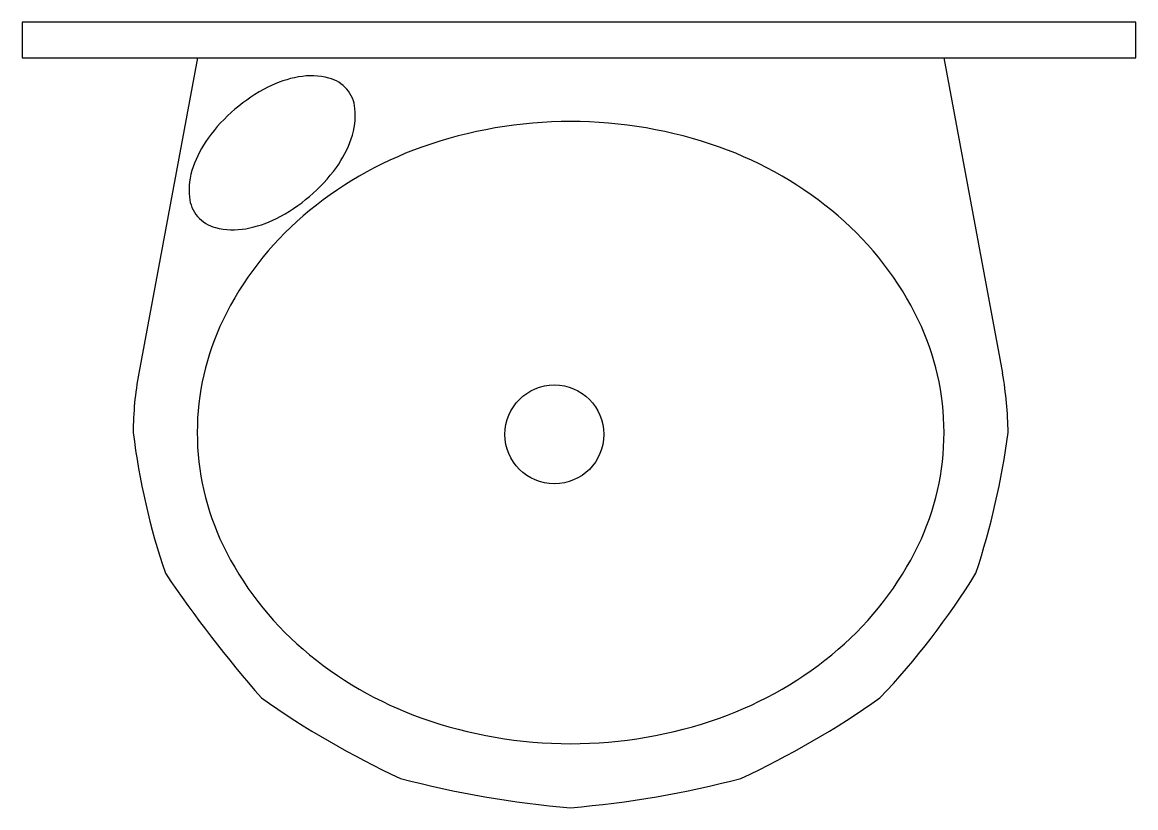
# Model space of a CAD drawing. Extents: x -261 to 261, y -368 to 0.
import ezdxf

# ---------------------------------------------------------------- set-up
doc = ezdxf.new("R2010")
doc.units = 0
doc.header["$LTSCALE"] = 100
doc.layers.get('0').update_dxf_attribs({"linetype": 'CONTINUOUS'})

msp = doc.modelspace()

# ---------------------------------------------------------------- linework, layer by layer
at = {"color": 0}
msp.add_line((-178.75, -16.7), (-206.33, -164.51), dxfattribs=at)
msp.add_lwpolyline([(-260.91, 0), (-260.91, -16.7), (260.91, -16.7), (260.91, 0)], close=True, dxfattribs=at)
msp.add_lwpolyline([(170.93, -16.7), (198.52, -164.51)], dxfattribs=at)
for points in [[(-178.75, -91.03, 0.155223), (-170.35, -96.25, 0.106747), (-156.16, -96.75, 0.073041), (-141.78, -91.94, 0.05952), (-126.32, -81.64, 0.05952), (-113.72, -68, 0.073041), (-106.71, -54.55, 0.106747), (-104.98, -40.46, 0.155223), (-108.82, -31.34, 0.155223), (-117.22, -26.12, 0.106747), (-131.41, -25.62, 0.073041), (-145.79, -30.43, 0.05952), (-161.24, -40.73, 0.05952), (-173.84, -54.37, 0.073041), (-180.85, -67.82, 0.106747), (-182.58, -81.91, 0.155223)], [(-178.91, -192.3, 0.112969), (-166.81, -245.14, 0.103356), (-129.33, -293.84, 0.092148), (-73.69, -326.08, 0.085536), (-3.91, -338.1, 0.085536), (65.87, -326.08, 0.092148), (121.52, -293.84, 0.103356), (159, -245.14, 0.112969), (171.09, -192.3, 0.112969), (159, -139.46, 0.103356), (121.52, -90.77, 0.092148), (65.87, -58.53, 0.085536), (-3.91, -46.5, 0.085536), (-73.69, -58.53, 0.092148), (-129.33, -90.77, 0.103356), (-166.81, -139.46, 0.112969)]]:
    msp.add_lwpolyline(points, format="xyb", close=True, dxfattribs=at)
msp.add_lwpolyline([(-206.33, -164.51, 0.046167), (-208.91, -192.3, 0.051541), (-193.83, -258.19, 0.03129), (-148.86, -316.61, 0.045977), (-83.73, -354.35, 0.043134), (-3.91, -368.1, 0.04269), (75.92, -354.35, 0.045532), (141.05, -316.61, 0.051541), (186.01, -258.19, 0.046185), (201.09, -192.3, 0.039449), (198.52, -164.51)], format="xyb", dxfattribs=at)
msp.add_circle((-11.54, -193.13), 23.19, dxfattribs=at)

doc.saveas('drawing.dxf')
